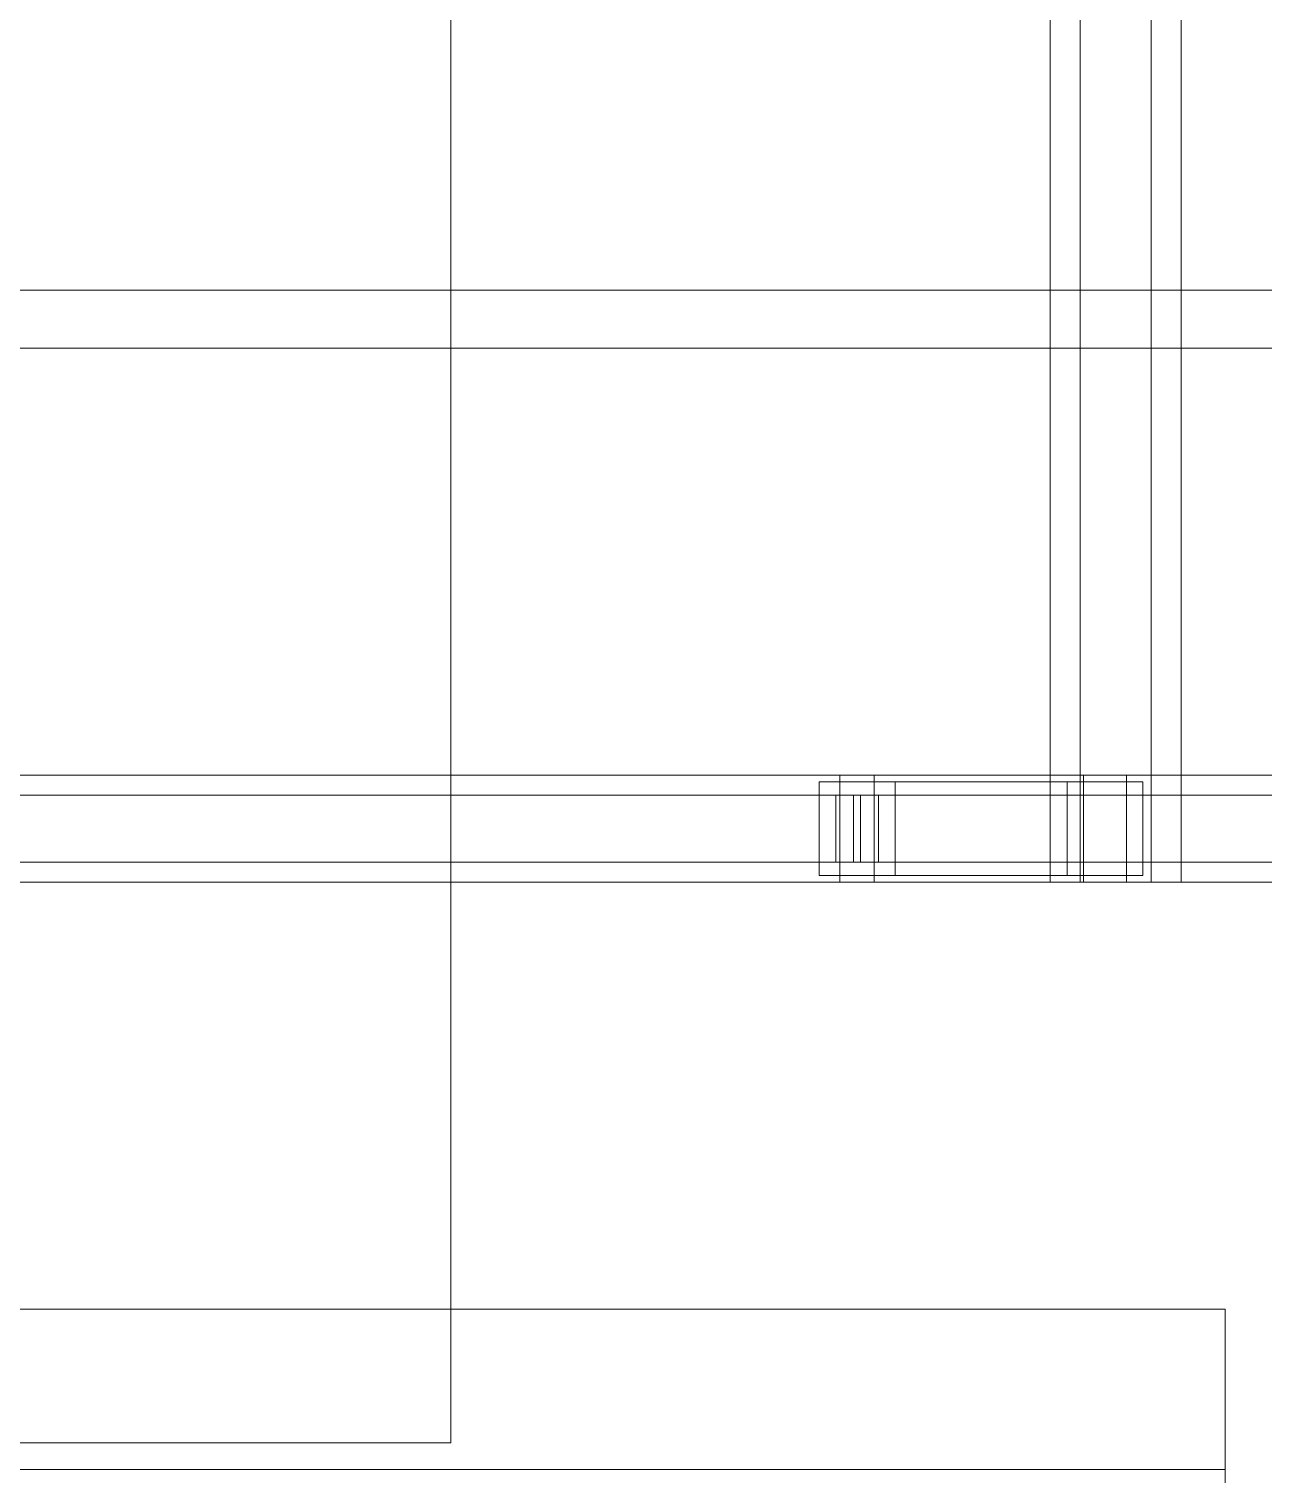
# Model space of a CAD drawing. Header units: millimetres. Extents: x -1970 to 34302, y -65268 to 6837.
# Drawn here: x 3166 to 3628, y -18672 to -18130 of the extents above; entities that cross this region are included whole.
import ezdxf

# ---------------------------------------------------------------- set-up
doc = ezdxf.new("R2010")
doc.units = ezdxf.units.MM
doc.layers.add('superior_C01', color=7, linetype='Continuous', lineweight=0)
doc.layers.add('superior_tolva', color=7, linetype='Continuous', lineweight=0)

msp = doc.modelspace()

# ---------------------------------------------------------------- linework, layer by layer
at = {"layer": 'superior_C01'}
for p, q in [((3548.641, -17550), (3548.641, -18450)), ((3559.847, -18450), (3559.847, -17550)), ((3586.535, -18450), (3586.535, -17550)), ((3597.741, -17550), (3597.741, -18450)), ((3701.638, -18228.298), (2772.691, -18228.298)), ((2774.603, -18228.298), (3703.55, -18228.298)), ((11002.451, -18250), (2012.494, -18250)), ((2014.103, -18250), (11004.06, -18250)), ((3469.935, -18410), (2333.104, -18410)), ((2345.911, -18410), (3482.742, -18410)), ((3561.184, -18410), (2424.354, -18410)), ((2440.363, -18410), (3577.193, -18410)), ((3469.935, -18410), (3469.935, -18450)), ((3482.742, -18410), (3469.935, -18410)), ((4606.765, -18410), (3469.935, -18410)), ((3482.742, -18450), (3482.742, -18410)), ((3482.742, -18410), (4619.572, -18410)), ((3561.184, -18410), (3561.184, -18450)), ((3577.193, -18410), (3561.184, -18410)), ((4698.015, -18410), (3561.184, -18410)), ((3577.193, -18450), (3577.193, -18410)), ((3577.193, -18410), (4714.024, -18410)), ((3490.549, -18412.5), (3462.128, -18412.5)), ((3462.128, -18412.5), (3462.128, -18447.5)), ((3554.978, -18412.5), (3462.128, -18412.5)), ((3490.549, -18447.5), (3490.549, -18412.5)), ((3490.549, -18412.5), (3583.399, -18412.5)), ((3554.978, -18447.5), (3554.978, -18412.5)), ((3554.978, -18412.5), (3583.399, -18412.5)), ((3583.399, -18412.5), (3583.399, -18447.5)), ((3468.332, -18417.5), (2424.352, -18417.5)), ((2440.365, -18417.5), (3484.345, -18417.5)), ((3468.332, -18417.5), (3468.332, -18442.5)), ((3484.345, -18417.5), (3468.332, -18417.5)), ((3475.008, -18417.5), (3477.668, -18417.5)), ((3475.008, -18442.5), (3475.008, -18417.5)), ((4704.689, -18417.5), (3475.008, -18417.5)), ((3477.668, -18417.5), (3477.668, -18442.5)), ((3477.668, -18417.5), (4707.349, -18417.5)), ((3484.345, -18442.5), (3484.345, -18417.5)), ((2424.352, -18442.5), (3468.332, -18442.5)), ((2440.365, -18442.5), (3484.345, -18442.5)), ((3468.332, -18442.5), (3484.345, -18442.5)), ((3477.668, -18442.5), (3475.008, -18442.5)), ((3475.008, -18442.5), (4704.689, -18442.5)), ((3477.668, -18442.5), (4707.349, -18442.5)), ((3462.128, -18447.5), (3490.549, -18447.5)), ((3554.978, -18447.5), (3462.128, -18447.5)), ((3583.399, -18447.5), (3490.549, -18447.5)), ((3583.399, -18447.5), (3554.978, -18447.5)), ((2333.104, -18450), (3469.935, -18450)), ((2345.911, -18450), (3482.742, -18450)), ((2424.354, -18450), (3561.184, -18450)), ((2440.363, -18450), (3577.193, -18450)), ((3469.935, -18450), (3482.742, -18450)), ((3469.935, -18450), (4606.765, -18450)), ((3482.742, -18450), (4619.572, -18450)), ((3548.641, -18450), (3586.535, -18450)), ((3548.641, -18450), (3559.847, -18450)), ((3597.741, -18450), (3559.847, -18450)), ((3561.184, -18450), (3577.193, -18450)), ((3561.184, -18450), (4698.015, -18450)), ((3577.193, -18450), (4714.024, -18450)), ((3597.741, -18450), (3586.535, -18450))]:
    msp.add_line(p, q, dxfattribs=at)
at = {"layer": 'superior_tolva'}
for p, q in [((3324.2, -17340), (3324.2, -18660)), ((1634.2, -18610), (3614.2, -18610)), ((3614.2, -18610), (3614.2, -18680)), ((3614.2, -18610), (3614.2, -18670)), ((3324.2, -18660), (2524.2, -18660)), ((1634.2, -18670), (3614.2, -18670)), ((3614.2, -18670), (3614.2, -18680))]:
    msp.add_line(p, q, dxfattribs=at)

doc.saveas('drawing.dxf')
